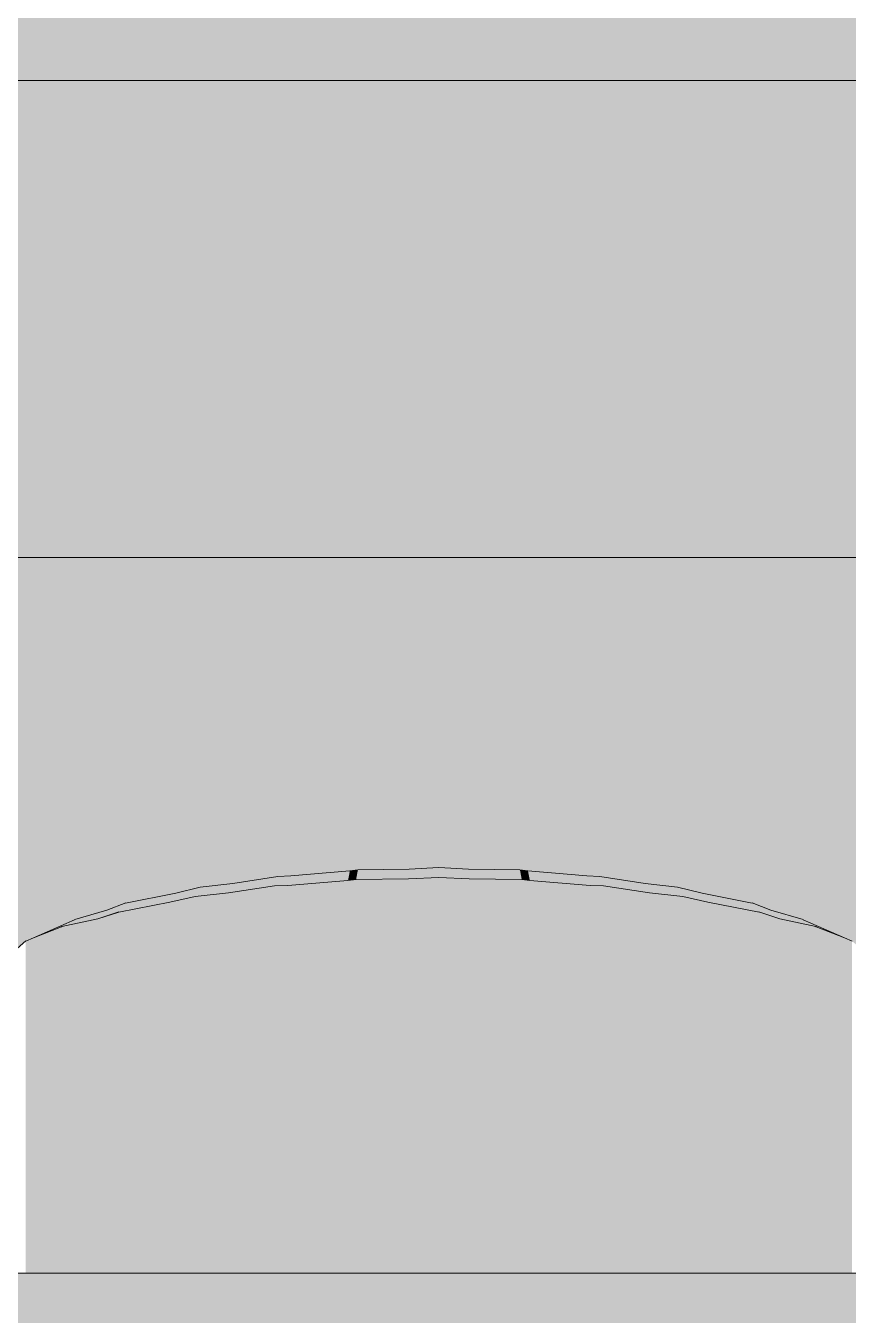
# Model space of a CAD drawing. Header units: centimetres. Extents: x -4381 to 5639, y -3920 to 4826.
# Drawn here: x 26.939 to 27.283, y 32.786 to 33.327 of the extents above; entities that cross this region are included whole.
import ezdxf
from ezdxf.xclip import XClip

# ---------------------------------------------------------------- set-up
doc = ezdxf.new("R2010")
doc.units = ezdxf.units.CM
doc.header["$MEASUREMENT"] = 0
doc.header["$XCLIPFRAME"] = 0
doc.set_wipeout_variables(frame=1)
doc.linetypes.add('Wipeout_Contour', pattern=[100, 0, -100])
for name, color, linetype in [('01- MOBILIER', 7, 'Continuous'), ('Drawing & Figure', 7, 'Continuous'), ('Structural - Bearing', 7, 'Continuous')]:
    doc.layers.add(name, color=color, linetype=linetype)
for name, color, linetype, lineweight in [('01- MOBILIER_Pen_No__101', 252, 'Continuous', 5), ('01- MOBILIER_Pen_No__2', 8, 'Continuous', 5), ('01- MOBILIER_Pen_No__7', 7, 'Continuous', 5), ('Structural - Bearing_Pen_No__1', 7, 'Continuous', 5)]:
    doc.layers.add(name, color=color, linetype=linetype, lineweight=lineweight)
for name, color, linetype, lineweight, true_color in [('01- MOBILIER_Pen_No__102', 7, 'Continuous', 5, 0xcccccc), ('01- MOBILIER_Pen_No__112', 7, 'Continuous', 5, 0xd5aaaa), ('01- MOBILIER_Pen_No__160', 7, 'Continuous', 5, 0xdae3bb), ('01- MOBILIER_Pen_No__178', 7, 'Continuous', 5, 0xbda888), ('01- MOBILIER_Pen_No__180', 7, 'Continuous', 5, 0xe2e3c6), ('01- MOBILIER_Pen_No__184', 7, 'Continuous', 5, 0xc5d295), ('01- MOBILIER_Pen_No__186', 7, 'Continuous', 5, 0xe8e8e8), ('Structural - Bearing_Pen_No__102', 7, 'Continuous', 5, 0xcccccc)]:
    doc.layers.add(name, color=color, linetype=linetype, lineweight=lineweight, true_color=true_color)

# ---------------------------------------------------------------- blocks, each defined once
blk = doc.blocks.new('Drawing_8_8', base_point=(-322.57542, 32.20361))
at = {"color": 254, "linetype": 'Wipeout_Contour', "lineweight": 0, "ltscale": 175.085064}
blk.add_wipeout([(25.71205, 33.30361), (28.51205, 33.30361), (28.51205, 35.40361), (25.71205, 35.40361)], dxfattribs=at).dxf.layer = '01- MOBILIER'
at = {"color": 254, "linetype": 'Wipeout_Contour', "lineweight": 0, "ltscale": 128.058654}
blk.add_wipeout([(27.11205, 32.97361), (27.12477, 32.96889), (27.1245, 32.97297)], dxfattribs=at).dxf.layer = '01- MOBILIER'
at = {"layer": '01- MOBILIER_Pen_No__102', "linetype": 'Continuous', "ltscale": 10}
blk.add_hatch(color=256, dxfattribs=at).paths.add_polyline_path([(25.71205, 33.30361), (28.51205, 33.30361), (28.51205, 35.40361), (25.71205, 35.40361)])
at = {"layer": '01- MOBILIER_Pen_No__186', "linetype": 'Continuous', "ltscale": 10}
blk.add_hatch(color=256, dxfattribs=at).paths.add_polyline_path([(27.11205, 32.97361), (27.12477, 32.96889), (27.1245, 32.97297)])
at = {"color": 254, "linetype": 'Wipeout_Contour', "lineweight": 0, "ltscale": 128.108695}
blk.add_wipeout([(27.11205, 32.97361), (27.11205, 32.96954), (27.12477, 32.96889)], dxfattribs=at).dxf.layer = '01- MOBILIER'
at = {"layer": '01- MOBILIER_Pen_No__186', "linetype": 'Continuous', "ltscale": 10}
blk.add_hatch(color=256, dxfattribs=at).paths.add_polyline_path([(27.11205, 32.97361), (27.11205, 32.96954), (27.12477, 32.96889)])
at = {"color": 254, "linetype": 'Wipeout_Contour', "lineweight": 0, "ltscale": 128.149712}
blk.add_wipeout([(27.1245, 32.97297), (27.14675, 32.96859), (27.14601, 32.97265)], dxfattribs=at).dxf.layer = '01- MOBILIER'
at = {"layer": '01- MOBILIER_Pen_No__186', "linetype": 'Continuous', "ltscale": 10}
blk.add_hatch(color=256, dxfattribs=at).paths.add_polyline_path([(27.1245, 32.97297), (27.14675, 32.96859), (27.14601, 32.97265)])
at = {"color": 254, "linetype": 'Wipeout_Contour', "lineweight": 0, "ltscale": 128.078578}
blk.add_wipeout([(27.1245, 32.97297), (27.12477, 32.96889), (27.14675, 32.96859)], dxfattribs=at).dxf.layer = '01- MOBILIER'
at = {"layer": '01- MOBILIER_Pen_No__186', "linetype": 'Continuous', "ltscale": 10}
blk.add_hatch(color=256, dxfattribs=at).paths.add_polyline_path([(27.1245, 32.97297), (27.12477, 32.96889), (27.14675, 32.96859)])
at = {"color": 254, "linetype": 'Wipeout_Contour', "lineweight": 0, "ltscale": 170.508355}
blk.add_wipeout([(27.12477, 32.96889), (27.11205, 32.96954), (27.11205, 32.80361), (27.12477, 32.80361)], dxfattribs=at).dxf.layer = '01- MOBILIER'
at = {"color": 254, "linetype": 'Wipeout_Contour', "lineweight": 0, "ltscale": 128.255233}
blk.add_wipeout([(27.14601, 32.97265), (27.15016, 32.96819), (27.14935, 32.97225)], dxfattribs=at).dxf.layer = '01- MOBILIER'
at = {"layer": '01- MOBILIER', "linetype": 'Continuous', "lineweight": 0, "ltscale": 10, "true_color": 0xffffff}
blk.add_hatch(color=7, dxfattribs=at).paths.add_polyline_path([(27.14601, 32.97265), (27.15016, 32.96819), (27.14935, 32.97225)])
at = {"layer": '01- MOBILIER_Pen_No__178', "linetype": 'Continuous', "ltscale": 10}
blk.add_hatch(color=256, dxfattribs=at).paths.add_polyline_path([(27.12477, 32.96889), (27.11205, 32.96954), (27.11205, 32.80361), (27.12477, 32.80361)])
at = {"color": 254, "linetype": 'Wipeout_Contour', "lineweight": 0, "ltscale": 128.642495}
blk.add_wipeout([(27.11205, 32.97361), (27.0996, 32.97297), (27.09933, 32.96889)], dxfattribs=at).dxf.layer = '01- MOBILIER'
at = {"color": 254, "linetype": 'Wipeout_Contour', "lineweight": 0, "ltscale": 128.016022}
blk.add_wipeout([(27.14601, 32.97265), (27.14675, 32.96859), (27.15016, 32.96819)], dxfattribs=at).dxf.layer = '01- MOBILIER'
at = {"layer": '01- MOBILIER', "linetype": 'Continuous', "lineweight": 0, "ltscale": 10, "true_color": 0xffffff}
blk.add_hatch(color=7, dxfattribs=at).paths.add_polyline_path([(27.14601, 32.97265), (27.14675, 32.96859), (27.15016, 32.96819)])
at = {"layer": '01- MOBILIER_Pen_No__186', "linetype": 'Continuous', "ltscale": 10}
blk.add_hatch(color=256, dxfattribs=at).paths.add_polyline_path([(27.11205, 32.97361), (27.0996, 32.97297), (27.09933, 32.96889)])
at = {"color": 254, "linetype": 'Wipeout_Contour', "lineweight": 0, "ltscale": 127.464709}
blk.add_wipeout([(27.11205, 32.97361), (27.09933, 32.96889), (27.11205, 32.96954)], dxfattribs=at).dxf.layer = '01- MOBILIER'
at = {"color": 254, "linetype": 'Wipeout_Contour', "lineweight": 0, "ltscale": 128.002308}
blk.add_wipeout([(27.14935, 32.97225), (27.17536, 32.96618), (27.17402, 32.9702)], dxfattribs=at).dxf.layer = '01- MOBILIER'
at = {"layer": '01- MOBILIER', "linetype": 'Continuous', "lineweight": 0, "ltscale": 10, "true_color": 0xffffff}
blk.add_hatch(color=7, dxfattribs=at).paths.add_polyline_path([(27.14935, 32.97225), (27.17536, 32.96618), (27.17402, 32.9702)])
at = {"layer": '01- MOBILIER_Pen_No__186', "linetype": 'Continuous', "ltscale": 10}
blk.add_hatch(color=256, dxfattribs=at).paths.add_polyline_path([(27.11205, 32.97361), (27.09933, 32.96889), (27.11205, 32.96954)])
at = {"color": 254, "linetype": 'Wipeout_Contour', "lineweight": 0, "ltscale": 128.647112}
blk.add_wipeout([(27.0996, 32.97297), (27.07809, 32.97265), (27.07735, 32.96859)], dxfattribs=at).dxf.layer = '01- MOBILIER'
at = {"color": 254, "linetype": 'Wipeout_Contour', "lineweight": 0, "ltscale": 128.313755}
blk.add_wipeout([(27.14935, 32.97225), (27.15016, 32.96819), (27.17536, 32.96618)], dxfattribs=at).dxf.layer = '01- MOBILIER'
at = {"layer": '01- MOBILIER', "linetype": 'Continuous', "lineweight": 0, "ltscale": 10, "true_color": 0xffffff}
blk.add_hatch(color=7, dxfattribs=at).paths.add_polyline_path([(27.14935, 32.97225), (27.15016, 32.96819), (27.17536, 32.96618)])
at = {"layer": '01- MOBILIER_Pen_No__186', "linetype": 'Continuous', "ltscale": 10}
blk.add_hatch(color=256, dxfattribs=at).paths.add_polyline_path([(27.0996, 32.97297), (27.07809, 32.97265), (27.07735, 32.96859)])
at = {"color": 254, "linetype": 'Wipeout_Contour', "lineweight": 0, "ltscale": 127.389302}
blk.add_wipeout([(27.0996, 32.97297), (27.07735, 32.96859), (27.09933, 32.96889)], dxfattribs=at).dxf.layer = '01- MOBILIER'
at = {"color": 254, "linetype": 'Wipeout_Contour', "lineweight": 0, "ltscale": 128.33889}
blk.add_wipeout([(27.17402, 32.9702), (27.18095, 32.96594), (27.17949, 32.96994)], dxfattribs=at).dxf.layer = '01- MOBILIER'
at = {"color": 254, "linetype": 'Wipeout_Contour', "lineweight": 0, "ltscale": 213.418634}
blk.add_wipeout([(27.14675, 32.96859), (27.12477, 32.96889), (27.12477, 32.80361), (27.15016, 32.80361), (27.15016, 32.96819)], dxfattribs=at).dxf.layer = '01- MOBILIER'
at = {"layer": '01- MOBILIER', "linetype": 'Continuous', "lineweight": 0, "ltscale": 10, "true_color": 0xffffff}
blk.add_hatch(color=7, dxfattribs=at).paths.add_polyline_path([(27.17402, 32.9702), (27.18095, 32.96594), (27.17949, 32.96994)])
at = {"layer": '01- MOBILIER_Pen_No__178', "linetype": 'Continuous', "ltscale": 10}
blk.add_hatch(color=256, dxfattribs=at).paths.add_polyline_path([(27.14675, 32.96859), (27.12477, 32.96889), (27.12477, 32.80361), (27.15016, 32.80361), (27.15016, 32.96819)])
at = {"layer": '01- MOBILIER_Pen_No__186', "linetype": 'Continuous', "ltscale": 10}
blk.add_hatch(color=256, dxfattribs=at).paths.add_polyline_path([(27.0996, 32.97297), (27.07735, 32.96859), (27.09933, 32.96889)])
at = {"color": 254, "linetype": 'Wipeout_Contour', "lineweight": 0, "ltscale": 128.513358}
blk.add_wipeout([(27.07809, 32.97265), (27.07475, 32.97225), (27.07394, 32.96819)], dxfattribs=at).dxf.layer = '01- MOBILIER'
at = {"color": 254, "linetype": 'Wipeout_Contour', "lineweight": 0, "ltscale": 170.476024}
blk.add_wipeout([(27.09933, 32.96889), (27.09933, 32.80361), (27.11205, 32.80361), (27.11205, 32.96954)], dxfattribs=at).dxf.layer = '01- MOBILIER'
at = {"color": 254, "linetype": 'Wipeout_Contour', "lineweight": 0, "ltscale": 128.031593}
blk.add_wipeout([(27.17402, 32.9702), (27.17536, 32.96618), (27.18095, 32.96594)], dxfattribs=at).dxf.layer = '01- MOBILIER'
at = {"layer": '01- MOBILIER', "linetype": 'Continuous', "lineweight": 0, "ltscale": 10, "true_color": 0xffffff}
blk.add_hatch(color=7, dxfattribs=at).paths.add_polyline_path([(27.17402, 32.9702), (27.17536, 32.96618), (27.18095, 32.96594)])
at = {"layer": '01- MOBILIER_Pen_No__178', "linetype": 'Continuous', "ltscale": 10}
blk.add_hatch(color=256, dxfattribs=at).paths.add_polyline_path([(27.09933, 32.96889), (27.09933, 32.80361), (27.11205, 32.80361), (27.11205, 32.96954)])
at = {"layer": '01- MOBILIER_Pen_No__186', "linetype": 'Continuous', "ltscale": 10}
blk.add_hatch(color=256, dxfattribs=at).paths.add_polyline_path([(27.07809, 32.97265), (27.07475, 32.97225), (27.07394, 32.96819)])
at = {"color": 254, "linetype": 'Wipeout_Contour', "lineweight": 0, "ltscale": 127.478249}
blk.add_wipeout([(27.07809, 32.97265), (27.07394, 32.96819), (27.07735, 32.96859)], dxfattribs=at).dxf.layer = '01- MOBILIER'
at = {"color": 254, "linetype": 'Wipeout_Contour', "lineweight": 0, "ltscale": 128.002178}
blk.add_wipeout([(27.17949, 32.96994), (27.20026, 32.96306), (27.19839, 32.96701)], dxfattribs=at).dxf.layer = '01- MOBILIER'
at = {"color": 254, "linetype": 'Wipeout_Contour', "lineweight": 0, "ltscale": 170.611518}
blk.add_wipeout([(27.17536, 32.96618), (27.15016, 32.96819), (27.15016, 32.80361), (27.17536, 32.80361)], dxfattribs=at).dxf.layer = '01- MOBILIER'
at = {"layer": '01- MOBILIER', "linetype": 'Continuous', "lineweight": 0, "ltscale": 10, "true_color": 0xffffff}
blk.add_hatch(color=7, dxfattribs=at).paths.add_polyline_path([(27.17949, 32.96994), (27.20026, 32.96306), (27.19839, 32.96701)])
at = {"layer": '01- MOBILIER_Pen_No__112', "linetype": 'Continuous', "ltscale": 10}
blk.add_hatch(color=256, dxfattribs=at).paths.add_polyline_path([(27.17536, 32.96618), (27.15016, 32.96819), (27.15016, 32.80361), (27.17536, 32.80361)])
at = {"layer": '01- MOBILIER_Pen_No__186', "linetype": 'Continuous', "ltscale": 10}
blk.add_hatch(color=256, dxfattribs=at).paths.add_polyline_path([(27.07809, 32.97265), (27.07394, 32.96819), (27.07735, 32.96859)])
at = {"color": 254, "linetype": 'Wipeout_Contour', "lineweight": 0, "ltscale": 128.375565}
blk.add_wipeout([(27.07475, 32.97225), (27.05008, 32.9702), (27.04874, 32.96618)], dxfattribs=at).dxf.layer = '01- MOBILIER'
at = {"color": 254, "linetype": 'Wipeout_Contour', "lineweight": 0, "ltscale": 128.404167}
blk.add_wipeout([(27.17949, 32.96994), (27.18095, 32.96594), (27.20026, 32.96306)], dxfattribs=at).dxf.layer = '01- MOBILIER'
at = {"layer": '01- MOBILIER', "linetype": 'Continuous', "lineweight": 0, "ltscale": 10, "true_color": 0xffffff}
blk.add_hatch(color=7, dxfattribs=at).paths.add_polyline_path([(27.17949, 32.96994), (27.18095, 32.96594), (27.20026, 32.96306)])
at = {"layer": '01- MOBILIER_Pen_No__186', "linetype": 'Continuous', "ltscale": 10}
blk.add_hatch(color=256, dxfattribs=at).paths.add_polyline_path([(27.07475, 32.97225), (27.05008, 32.9702), (27.04874, 32.96618)])
at = {"color": 254, "linetype": 'Wipeout_Contour', "lineweight": 0, "ltscale": 127.551408}
blk.add_wipeout([(27.07475, 32.97225), (27.04874, 32.96618), (27.07394, 32.96819)], dxfattribs=at).dxf.layer = '01- MOBILIER'
at = {"color": 254, "linetype": 'Wipeout_Contour', "lineweight": 0, "ltscale": 128.156913}
blk.add_wipeout([(27.19839, 32.96701), (27.2142, 32.96146), (27.21204, 32.96537)], dxfattribs=at).dxf.layer = '01- MOBILIER'
at = {"layer": '01- MOBILIER', "linetype": 'Continuous', "lineweight": 0, "ltscale": 10, "true_color": 0xffffff}
blk.add_hatch(color=7, dxfattribs=at).paths.add_polyline_path([(27.19839, 32.96701), (27.2142, 32.96146), (27.21204, 32.96537)])
at = {"layer": '01- MOBILIER_Pen_No__186', "linetype": 'Continuous', "ltscale": 10}
blk.add_hatch(color=256, dxfattribs=at).paths.add_polyline_path([(27.07475, 32.97225), (27.04874, 32.96618), (27.07394, 32.96819)])
at = {"color": 254, "linetype": 'Wipeout_Contour', "lineweight": 0, "ltscale": 128.463901}
blk.add_wipeout([(27.05008, 32.9702), (27.04461, 32.96994), (27.04315, 32.96594)], dxfattribs=at).dxf.layer = '01- MOBILIER'
at = {"color": 254, "linetype": 'Wipeout_Contour', "lineweight": 0, "ltscale": 213.705764}
blk.add_wipeout([(27.07394, 32.96819), (27.07394, 32.80361), (27.09933, 32.80361), (27.09933, 32.96889), (27.07735, 32.96859)], dxfattribs=at).dxf.layer = '01- MOBILIER'
at = {"color": 254, "linetype": 'Wipeout_Contour', "lineweight": 0, "ltscale": 128.300886}
blk.add_wipeout([(27.19839, 32.96701), (27.20026, 32.96306), (27.2142, 32.96146)], dxfattribs=at).dxf.layer = '01- MOBILIER'
at = {"layer": '01- MOBILIER', "linetype": 'Continuous', "lineweight": 0, "ltscale": 10, "true_color": 0xffffff}
blk.add_hatch(color=7, dxfattribs=at).paths.add_polyline_path([(27.19839, 32.96701), (27.20026, 32.96306), (27.2142, 32.96146)])
at = {"layer": '01- MOBILIER_Pen_No__178', "linetype": 'Continuous', "ltscale": 10}
blk.add_hatch(color=256, dxfattribs=at).paths.add_polyline_path([(27.07394, 32.96819), (27.07394, 32.80361), (27.09933, 32.80361), (27.09933, 32.96889), (27.07735, 32.96859)])
at = {"layer": '01- MOBILIER_Pen_No__186', "linetype": 'Continuous', "ltscale": 10}
blk.add_hatch(color=256, dxfattribs=at).paths.add_polyline_path([(27.05008, 32.9702), (27.04461, 32.96994), (27.04315, 32.96594)])
at = {"color": 254, "linetype": 'Wipeout_Contour', "lineweight": 0, "ltscale": 127.403262}
blk.add_wipeout([(27.05008, 32.9702), (27.04315, 32.96594), (27.04874, 32.96618)], dxfattribs=at).dxf.layer = '01- MOBILIER'
at = {"color": 254, "linetype": 'Wipeout_Contour', "lineweight": 0, "ltscale": 213.952417}
blk.add_wipeout([(27.18095, 32.96594), (27.17536, 32.96618), (27.17536, 32.80361), (27.20026, 32.80361), (27.20026, 32.96306)], dxfattribs=at).dxf.layer = '01- MOBILIER'
at = {"color": 254, "linetype": 'Wipeout_Contour', "lineweight": 0, "ltscale": 128.1392}
blk.add_wipeout([(27.21204, 32.96537), (27.22472, 32.95909), (27.22233, 32.96297)], dxfattribs=at).dxf.layer = '01- MOBILIER'
at = {"layer": '01- MOBILIER', "linetype": 'Continuous', "lineweight": 0, "ltscale": 10, "true_color": 0xffffff}
blk.add_hatch(color=7, dxfattribs=at).paths.add_polyline_path([(27.21204, 32.96537), (27.22472, 32.95909), (27.22233, 32.96297)])
at = {"layer": '01- MOBILIER_Pen_No__184', "linetype": 'Continuous', "ltscale": 10}
blk.add_hatch(color=256, dxfattribs=at).paths.add_polyline_path([(27.18095, 32.96594), (27.17536, 32.96618), (27.17536, 32.80361), (27.20026, 32.80361), (27.20026, 32.96306)])
at = {"layer": '01- MOBILIER_Pen_No__186', "linetype": 'Continuous', "ltscale": 10}
blk.add_hatch(color=256, dxfattribs=at).paths.add_polyline_path([(27.05008, 32.9702), (27.04315, 32.96594), (27.04874, 32.96618)])
at = {"color": 254, "linetype": 'Wipeout_Contour', "lineweight": 0, "ltscale": 128.226679}
blk.add_wipeout([(27.04461, 32.96994), (27.02571, 32.96701), (27.02384, 32.96306)], dxfattribs=at).dxf.layer = '01- MOBILIER'
at = {"color": 254, "linetype": 'Wipeout_Contour', "lineweight": 0, "ltscale": 170.353586}
blk.add_wipeout([(27.04874, 32.96618), (27.04874, 32.80361), (27.07394, 32.80361), (27.07394, 32.96819)], dxfattribs=at).dxf.layer = '01- MOBILIER'
at = {"color": 254, "linetype": 'Wipeout_Contour', "lineweight": 0, "ltscale": 128.355272}
blk.add_wipeout([(27.21204, 32.96537), (27.2142, 32.96146), (27.22472, 32.95909)], dxfattribs=at).dxf.layer = '01- MOBILIER'
at = {"layer": '01- MOBILIER', "linetype": 'Continuous', "lineweight": 0, "ltscale": 10, "true_color": 0xffffff}
blk.add_hatch(color=7, dxfattribs=at).paths.add_polyline_path([(27.21204, 32.96537), (27.2142, 32.96146), (27.22472, 32.95909)])
at = {"layer": '01- MOBILIER_Pen_No__178', "linetype": 'Continuous', "ltscale": 10}
blk.add_hatch(color=256, dxfattribs=at).paths.add_polyline_path([(27.04874, 32.96618), (27.04874, 32.80361), (27.07394, 32.80361), (27.07394, 32.96819)])
at = {"layer": '01- MOBILIER_Pen_No__186', "linetype": 'Continuous', "ltscale": 10}
blk.add_hatch(color=256, dxfattribs=at).paths.add_polyline_path([(27.04461, 32.96994), (27.02571, 32.96701), (27.02384, 32.96306)])
at = {"color": 254, "linetype": 'Wipeout_Contour', "lineweight": 0, "ltscale": 127.583646}
blk.add_wipeout([(27.04461, 32.96994), (27.02384, 32.96306), (27.04315, 32.96594)], dxfattribs=at).dxf.layer = '01- MOBILIER'
at = {"color": 254, "linetype": 'Wipeout_Contour', "lineweight": 0, "ltscale": 128.00894}
blk.add_wipeout([(27.22233, 32.96297), (27.24614, 32.95497), (27.2433, 32.95876)], dxfattribs=at).dxf.layer = '01- MOBILIER'
at = {"layer": '01- MOBILIER', "linetype": 'Continuous', "lineweight": 0, "ltscale": 10, "true_color": 0xffffff}
blk.add_hatch(color=7, dxfattribs=at).paths.add_polyline_path([(27.22233, 32.96297), (27.24614, 32.95497), (27.2433, 32.95876)])
at = {"layer": '01- MOBILIER_Pen_No__186', "linetype": 'Continuous', "ltscale": 10}
blk.add_hatch(color=256, dxfattribs=at).paths.add_polyline_path([(27.04461, 32.96994), (27.02384, 32.96306), (27.04315, 32.96594)])
at = {"color": 254, "linetype": 'Wipeout_Contour', "lineweight": 0, "ltscale": 128.262147}
blk.add_wipeout([(27.02571, 32.96701), (27.01206, 32.96537), (27.0099, 32.96146)], dxfattribs=at).dxf.layer = '01- MOBILIER'
at = {"color": 254, "linetype": 'Wipeout_Contour', "lineweight": 0, "ltscale": 128.527006}
blk.add_wipeout([(27.22233, 32.96297), (27.22472, 32.95909), (27.24614, 32.95497)], dxfattribs=at).dxf.layer = '01- MOBILIER'
at = {"layer": '01- MOBILIER', "linetype": 'Continuous', "lineweight": 0, "ltscale": 10, "true_color": 0xffffff}
blk.add_hatch(color=7, dxfattribs=at).paths.add_polyline_path([(27.22233, 32.96297), (27.22472, 32.95909), (27.24614, 32.95497)])
at = {"layer": '01- MOBILIER_Pen_No__186', "linetype": 'Continuous', "ltscale": 10}
blk.add_hatch(color=256, dxfattribs=at).paths.add_polyline_path([(27.02571, 32.96701), (27.01206, 32.96537), (27.0099, 32.96146)])
at = {"color": 254, "linetype": 'Wipeout_Contour', "lineweight": 0, "ltscale": 127.473488}
blk.add_wipeout([(27.02571, 32.96701), (27.0099, 32.96146), (27.02384, 32.96306)], dxfattribs=at).dxf.layer = '01- MOBILIER'
at = {"color": 254, "linetype": 'Wipeout_Contour', "lineweight": 0, "ltscale": 213.797995}
blk.add_wipeout([(27.2142, 32.96146), (27.20026, 32.96306), (27.20026, 32.80361), (27.22472, 32.80361), (27.22472, 32.95909)], dxfattribs=at).dxf.layer = '01- MOBILIER'
at = {"layer": '01- MOBILIER_Pen_No__184', "linetype": 'Continuous', "ltscale": 10}
blk.add_hatch(color=256, dxfattribs=at).paths.add_polyline_path([(27.2142, 32.96146), (27.20026, 32.96306), (27.20026, 32.80361), (27.22472, 32.80361), (27.22472, 32.95909)])
at = {"layer": '01- MOBILIER_Pen_No__186', "linetype": 'Continuous', "ltscale": 10}
blk.add_hatch(color=256, dxfattribs=at).paths.add_polyline_path([(27.02571, 32.96701), (27.0099, 32.96146), (27.02384, 32.96306)])
at = {"color": 254, "linetype": 'Wipeout_Contour', "lineweight": 0, "ltscale": 128.136121}
blk.add_wipeout([(27.01206, 32.96537), (27.00177, 32.96297), (26.99938, 32.95909)], dxfattribs=at).dxf.layer = '01- MOBILIER'
at = {"color": 254, "linetype": 'Wipeout_Contour', "lineweight": 0, "ltscale": 213.133499}
blk.add_wipeout([(27.02384, 32.96306), (27.02384, 32.80361), (27.04874, 32.80361), (27.04874, 32.96618), (27.04315, 32.96594)], dxfattribs=at).dxf.layer = '01- MOBILIER'
at = {"color": 254, "linetype": 'Wipeout_Contour', "lineweight": 0, "ltscale": 170.770086}
blk.add_wipeout([(27.24614, 32.95497), (27.22472, 32.95909), (27.22472, 32.80361), (27.24614, 32.80361)], dxfattribs=at).dxf.layer = '01- MOBILIER'
at = {"layer": '01- MOBILIER_Pen_No__101', "linetype": 'Continuous', "ltscale": 10}
blk.add_hatch(color=256, dxfattribs=at).paths.add_polyline_path([(27.02384, 32.96306), (27.02384, 32.80361), (27.04874, 32.80361), (27.04874, 32.96618), (27.04315, 32.96594)])
at = {"layer": '01- MOBILIER_Pen_No__180', "linetype": 'Continuous', "ltscale": 10}
blk.add_hatch(color=256, dxfattribs=at).paths.add_polyline_path([(27.01206, 32.96537), (27.00177, 32.96297), (26.99938, 32.95909)])
at = {"layer": '01- MOBILIER_Pen_No__184', "linetype": 'Continuous', "ltscale": 10}
blk.add_hatch(color=256, dxfattribs=at).paths.add_polyline_path([(27.24614, 32.95497), (27.22472, 32.95909), (27.22472, 32.80361), (27.24614, 32.80361)])
at = {"color": 254, "linetype": 'Wipeout_Contour', "lineweight": 0, "ltscale": 127.547118}
blk.add_wipeout([(27.01206, 32.96537), (26.99938, 32.95909), (27.0099, 32.96146)], dxfattribs=at).dxf.layer = '01- MOBILIER'
at = {"color": 254, "linetype": 'Wipeout_Contour', "lineweight": 0, "ltscale": 128.209501}
blk.add_wipeout([(27.24325, 32.95882), (27.2549, 32.95222), (27.25112, 32.95581)], dxfattribs=at).dxf.layer = '01- MOBILIER'
at = {"layer": '01- MOBILIER', "linetype": 'Continuous', "lineweight": 0, "ltscale": 10, "true_color": 0xffffff}
blk.add_hatch(color=7, dxfattribs=at).paths.add_polyline_path([(27.24325, 32.95882), (27.2549, 32.95222), (27.25112, 32.95581)])
at = {"layer": '01- MOBILIER_Pen_No__180', "linetype": 'Continuous', "ltscale": 10}
blk.add_hatch(color=256, dxfattribs=at).paths.add_polyline_path([(27.01206, 32.96537), (26.99938, 32.95909), (27.0099, 32.96146)])
at = {"color": 254, "linetype": 'Wipeout_Contour', "lineweight": 0, "ltscale": 128.027184}
blk.add_wipeout([(27.00177, 32.96297), (26.9808, 32.95876), (26.97796, 32.95497)], dxfattribs=at).dxf.layer = '01- MOBILIER'
at = {"color": 254, "linetype": 'Wipeout_Contour', "lineweight": 0, "ltscale": 128.390861}
blk.add_wipeout([(27.24325, 32.95882), (27.24609, 32.95503), (27.2549, 32.95222)], dxfattribs=at).dxf.layer = '01- MOBILIER'
at = {"layer": '01- MOBILIER', "linetype": 'Continuous', "lineweight": 0, "ltscale": 10, "true_color": 0xffffff}
blk.add_hatch(color=7, dxfattribs=at).paths.add_polyline_path([(27.24325, 32.95882), (27.24609, 32.95503), (27.2549, 32.95222)])
at = {"layer": '01- MOBILIER_Pen_No__180', "linetype": 'Continuous', "ltscale": 10}
blk.add_hatch(color=256, dxfattribs=at).paths.add_polyline_path([(27.00177, 32.96297), (26.9808, 32.95876), (26.97796, 32.95497)])
at = {"color": 254, "linetype": 'Wipeout_Contour', "lineweight": 0, "ltscale": 127.577245}
blk.add_wipeout([(27.00177, 32.96297), (26.97796, 32.95497), (26.99938, 32.95909)], dxfattribs=at).dxf.layer = '01- MOBILIER'
at = {"color": 254, "linetype": 'Wipeout_Contour', "lineweight": 0, "ltscale": 128.110486}
blk.add_wipeout([(27.25112, 32.95581), (27.26999, 32.94889), (27.26459, 32.95185)], dxfattribs=at).dxf.layer = '01- MOBILIER'
at = {"layer": '01- MOBILIER_Pen_No__180', "linetype": 'Continuous', "ltscale": 10}
blk.add_hatch(color=256, dxfattribs=at).paths.add_polyline_path([(27.00177, 32.96297), (26.97796, 32.95497), (26.99938, 32.95909)])
at = {"layer": '01- MOBILIER_Pen_No__186', "linetype": 'Continuous', "ltscale": 10}
blk.add_hatch(color=256, dxfattribs=at).paths.add_polyline_path([(27.25112, 32.95581), (27.26999, 32.94889), (27.26459, 32.95185)])
at = {"color": 254, "linetype": 'Wipeout_Contour', "lineweight": 0, "ltscale": 213.246652}
blk.add_wipeout([(26.99938, 32.95909), (26.99938, 32.80361), (27.02384, 32.80361), (27.02384, 32.96306), (27.0099, 32.96146)], dxfattribs=at).dxf.layer = '01- MOBILIER'
at = {"color": 254, "linetype": 'Wipeout_Contour', "lineweight": 0, "ltscale": 128.473542}
blk.add_wipeout([(27.25112, 32.95581), (27.2549, 32.95222), (27.26999, 32.94889)], dxfattribs=at).dxf.layer = '01- MOBILIER'
at = {"layer": '01- MOBILIER', "linetype": 'Continuous', "lineweight": 0, "ltscale": 10, "true_color": 0xffffff}
blk.add_hatch(color=7, dxfattribs=at).paths.add_polyline_path([(27.25112, 32.95581), (27.2549, 32.95222), (27.26999, 32.94889)])
at = {"layer": '01- MOBILIER_Pen_No__2', "linetype": 'Continuous', "ltscale": 10}
blk.add_hatch(color=256, dxfattribs=at).paths.add_polyline_path([(26.99938, 32.95909), (26.99938, 32.80361), (27.02384, 32.80361), (27.02384, 32.96306), (27.0099, 32.96146)])
at = {"color": 254, "linetype": 'Wipeout_Contour', "lineweight": 0, "ltscale": 170.142421}
blk.add_wipeout([(26.97796, 32.95497), (26.97796, 32.80361), (26.99938, 32.80361), (26.99938, 32.95909)], dxfattribs=at).dxf.layer = '01- MOBILIER'
at = {"color": 254, "linetype": 'Wipeout_Contour', "lineweight": 0, "ltscale": 170.805911}
blk.add_wipeout([(27.24609, 32.95503), (27.24614, 32.80361), (27.2549, 32.80361), (27.2549, 32.95222)], dxfattribs=at).dxf.layer = '01- MOBILIER'
at = {"color": 254, "linetype": 'Wipeout_Contour', "lineweight": 0, "ltscale": 128.515212}
blk.add_wipeout([(27.2647, 32.95179), (27.27012, 32.94884), (27.28189, 32.94424)], dxfattribs=at).dxf.layer = '01- MOBILIER'
at = {"layer": '01- MOBILIER_Pen_No__160', "linetype": 'Continuous', "ltscale": 10}
blk.add_hatch(color=256, dxfattribs=at).paths.add_polyline_path([(27.24609, 32.95503), (27.24614, 32.80361), (27.2549, 32.80361), (27.2549, 32.95222)])
at = {"layer": '01- MOBILIER_Pen_No__186', "linetype": 'Continuous', "ltscale": 10}
blk.add_hatch(color=256, dxfattribs=at).paths.add_polyline_path([(27.2647, 32.95179), (27.27012, 32.94884), (27.28189, 32.94424)])
at = {"layer": '01- MOBILIER_Pen_No__2', "linetype": 'Continuous', "ltscale": 10}
blk.add_hatch(color=256, dxfattribs=at).paths.add_polyline_path([(26.97796, 32.95497), (26.97796, 32.80361), (26.99938, 32.80361), (26.99938, 32.95909)])
at = {"color": 254, "linetype": 'Wipeout_Contour', "lineweight": 0, "ltscale": 127.918771}
blk.add_wipeout([(26.98085, 32.95882), (26.97298, 32.95581), (26.9692, 32.95222)], dxfattribs=at).dxf.layer = '01- MOBILIER'
at = {"color": 254, "linetype": 'Wipeout_Contour', "lineweight": 0, "ltscale": 213.662136}
blk.add_wipeout([(27.26999, 32.94889), (27.2549, 32.95222), (27.2549, 32.80361), (27.27012, 32.80361), (27.27012, 32.94884)], dxfattribs=at).dxf.layer = '01- MOBILIER'
at = {"layer": '01- MOBILIER_Pen_No__160', "linetype": 'Continuous', "ltscale": 10}
blk.add_hatch(color=256, dxfattribs=at).paths.add_polyline_path([(26.98085, 32.95882), (26.97298, 32.95581), (26.9692, 32.95222)])
at = {"layer": '01- MOBILIER_Pen_No__180', "linetype": 'Continuous', "ltscale": 10}
blk.add_hatch(color=256, dxfattribs=at).paths.add_polyline_path([(27.26999, 32.94889), (27.2549, 32.95222), (27.2549, 32.80361), (27.27012, 32.80361), (27.27012, 32.94884)])
at = {"color": 254, "linetype": 'Wipeout_Contour', "lineweight": 0, "ltscale": 127.557511}
blk.add_wipeout([(26.98085, 32.95882), (26.9692, 32.95222), (26.97801, 32.95503)], dxfattribs=at).dxf.layer = '01- MOBILIER'
at = {"color": 254, "linetype": 'Wipeout_Contour', "lineweight": 0, "ltscale": 170.853757}
blk.add_wipeout([(27.28189, 32.94424), (27.27012, 32.94884), (27.27012, 32.80361), (27.28189, 32.80361)], dxfattribs=at).dxf.layer = '01- MOBILIER'
at = {"layer": '01- MOBILIER_Pen_No__160', "linetype": 'Continuous', "ltscale": 10}
blk.add_hatch(color=256, dxfattribs=at).paths.add_polyline_path([(26.98085, 32.95882), (26.9692, 32.95222), (26.97801, 32.95503)])
at = {"layer": '01- MOBILIER_Pen_No__180', "linetype": 'Continuous', "ltscale": 10}
blk.add_hatch(color=256, dxfattribs=at).paths.add_polyline_path([(27.28189, 32.94424), (27.27012, 32.94884), (27.27012, 32.80361), (27.28189, 32.80361)])
at = {"color": 254, "linetype": 'Wipeout_Contour', "lineweight": 0, "ltscale": 127.822697}
blk.add_wipeout([(26.97298, 32.95581), (26.95951, 32.95185), (26.95411, 32.94889)], dxfattribs=at).dxf.layer = '01- MOBILIER'
at = {"color": 254, "linetype": 'Wipeout_Contour', "lineweight": 0, "ltscale": 170.88543}
blk.add_wipeout([(27.28511, 32.94285), (27.28189, 32.94424), (27.28189, 32.80361), (27.28511, 32.80361)], dxfattribs=at).dxf.layer = '01- MOBILIER'
at = {"layer": '01- MOBILIER_Pen_No__160', "linetype": 'Continuous', "ltscale": 10}
blk.add_hatch(color=256, dxfattribs=at).paths.add_polyline_path([(26.97298, 32.95581), (26.95951, 32.95185), (26.95411, 32.94889)])
at = {"layer": '01- MOBILIER_Pen_No__180', "linetype": 'Continuous', "ltscale": 10}
blk.add_hatch(color=256, dxfattribs=at).paths.add_polyline_path([(27.28511, 32.94285), (27.28189, 32.94424), (27.28189, 32.80361), (27.28511, 32.80361)])
at = {"color": 254, "linetype": 'Wipeout_Contour', "lineweight": 0, "ltscale": 127.545322}
blk.add_wipeout([(26.97298, 32.95581), (26.95411, 32.94889), (26.9692, 32.95222)], dxfattribs=at).dxf.layer = '01- MOBILIER'
at = {"layer": '01- MOBILIER_Pen_No__160', "linetype": 'Continuous', "ltscale": 10}
blk.add_hatch(color=256, dxfattribs=at).paths.add_polyline_path([(26.97298, 32.95581), (26.95411, 32.94889), (26.9692, 32.95222)])
at = {"color": 254, "linetype": 'Wipeout_Contour', "lineweight": 0, "ltscale": 170.105451}
blk.add_wipeout([(26.9692, 32.80361), (26.97796, 32.80361), (26.97796, 32.95497), (26.9692, 32.95222)], dxfattribs=at).dxf.layer = '01- MOBILIER'
at = {"color": 254, "linetype": 'Wipeout_Contour', "lineweight": 0, "ltscale": 127.681853}
blk.add_wipeout([(26.9594, 32.95179), (26.94221, 32.94424), (26.95398, 32.94884)], dxfattribs=at).dxf.layer = '01- MOBILIER'
at = {"layer": '01- MOBILIER_Pen_No__184', "linetype": 'Continuous', "ltscale": 10}
blk.add_hatch(color=256, dxfattribs=at).paths.add_polyline_path([(26.9594, 32.95179), (26.94221, 32.94424), (26.95398, 32.94884)])
at = {"layer": '01- MOBILIER_Pen_No__2', "linetype": 'Continuous', "ltscale": 10}
blk.add_hatch(color=256, dxfattribs=at).paths.add_polyline_path([(26.9692, 32.80361), (26.97796, 32.80361), (26.97796, 32.95497), (26.9692, 32.95222)])
at = {"color": 254, "linetype": 'Wipeout_Contour', "lineweight": 0, "ltscale": 213.317341}
blk.add_wipeout([(26.95398, 32.94884), (26.95398, 32.80361), (26.9692, 32.80361), (26.9692, 32.95222), (26.95411, 32.94889)], dxfattribs=at).dxf.layer = '01- MOBILIER'
at = {"layer": '01- MOBILIER_Pen_No__2', "linetype": 'Continuous', "ltscale": 10}
blk.add_hatch(color=256, dxfattribs=at).paths.add_polyline_path([(26.95398, 32.94884), (26.95398, 32.80361), (26.9692, 32.80361), (26.9692, 32.95222), (26.95411, 32.94889)])
at = {"color": 254, "linetype": 'Wipeout_Contour', "lineweight": 0, "ltscale": 170.019533}
blk.add_wipeout([(26.95398, 32.94884), (26.94221, 32.94424), (26.94221, 32.80361), (26.95398, 32.80361)], dxfattribs=at).dxf.layer = '01- MOBILIER'
at = {"layer": '01- MOBILIER_Pen_No__101', "linetype": 'Continuous', "ltscale": 10}
blk.add_hatch(color=256, dxfattribs=at).paths.add_polyline_path([(26.95398, 32.94884), (26.94221, 32.94424), (26.94221, 32.80361), (26.95398, 32.80361)])
at = {"color": 254, "linetype": 'Wipeout_Contour', "lineweight": 0, "ltscale": 170.01286}
blk.add_wipeout([(26.94221, 32.94424), (26.93899, 32.94285), (26.93899, 32.80361), (26.94221, 32.80361)], dxfattribs=at).dxf.layer = '01- MOBILIER'
at = {"layer": '01- MOBILIER_Pen_No__101', "linetype": 'Continuous', "ltscale": 10}
blk.add_hatch(color=256, dxfattribs=at).paths.add_polyline_path([(26.94221, 32.94424), (26.93899, 32.94285), (26.93899, 32.80361), (26.94221, 32.80361)])
at = {"color": 254, "linetype": 'Wipeout_Contour', "lineweight": 0, "ltscale": 252.238751}
blk.add_wipeout([(25.71205, 32.20361), (27.74205, 32.20361), (27.73205, 32.28361), (27.71205, 32.28361), (27.71205, 32.80361), (25.71205, 32.80361)], dxfattribs=at).dxf.layer = '01- MOBILIER'
at = {"color": 254, "linetype": 'Wipeout_Contour', "lineweight": 0, "ltscale": 2515.594358}
blk.add_wipeout([(26.75138, 33.30361), (26.75138, 33.22793), (26.76138, 33.23061), (26.77488, 33.22699), (26.78477, 33.21711), (26.78571, 33.21361), (26.87138, 33.21361), (26.87846, 33.21068), (26.88138, 33.20361), (26.87846, 33.19654), (26.87138, 33.19361), (26.78571, 33.19361), (26.78477, 33.19011), (26.77488, 33.18023), (26.76138, 33.17661), (26.75138, 33.17929), (26.75138, 33.12793), (26.76138, 33.13061), (26.77488, 33.12699), (26.78477, 33.11711), (26.78838, 33.10361), (26.78477, 33.09011), (26.77488, 33.08023), (26.76138, 33.07661), (26.75138, 33.07929), (26.75138, 32.93361), (26.92924, 32.93361), (26.93413, 32.93859), (26.93899, 32.94284), (26.94221, 32.94424), (26.9594, 32.95179), (26.97298, 32.95581), (26.98085, 32.95882), (27.00177, 32.96297), (27.01206, 32.96537), (27.02571, 32.96701), (27.04461, 32.96994), (27.05008, 32.9702), (27.07475, 32.97225), (27.07809, 32.97265), (27.0996, 32.97297), (27.11205, 32.97361), (27.1245, 32.97297), (27.14601, 32.97265), (27.14935, 32.97225), (27.17402, 32.9702), (27.17949, 32.96994), (27.19839, 32.96701), (27.21204, 32.96537), (27.22233, 32.96297), (27.24325, 32.95877), (27.25112, 32.95581), (27.26459, 32.95185), (27.28189, 32.94424), (27.28511, 32.94285), (27.28997, 32.93859), (27.29486, 32.93361), (27.43288, 32.93361), (27.43288, 33.30361)], dxfattribs=at).dxf.layer = 'Structural - Bearing'
at = {"layer": '01- MOBILIER_Pen_No__102', "linetype": 'Continuous', "ltscale": 10}
blk.add_hatch(color=256, dxfattribs=at).paths.add_polyline_path([(25.71205, 32.20361), (27.74205, 32.20361), (27.73205, 32.28361), (27.71205, 32.28361), (27.71205, 32.80361), (25.71205, 32.80361)])
at = {"layer": 'Structural - Bearing_Pen_No__102', "linetype": 'Continuous', "ltscale": 10}
blk.add_hatch(color=256, dxfattribs=at).paths.add_polyline_path([(26.75138, 33.30361), (26.75138, 33.22793), (26.76138, 33.23061), (26.77488, 33.22699), (26.78477, 33.21711), (26.78571, 33.21361), (26.87138, 33.21361), (26.87846, 33.21068), (26.88138, 33.20361), (26.87846, 33.19654), (26.87138, 33.19361), (26.78571, 33.19361), (26.78477, 33.19011), (26.77488, 33.18023), (26.76138, 33.17661), (26.75138, 33.17929), (26.75138, 33.12793), (26.76138, 33.13061), (26.77488, 33.12699), (26.78477, 33.11711), (26.78838, 33.10361), (26.78477, 33.09011), (26.77488, 33.08023), (26.76138, 33.07661), (26.75138, 33.07929), (26.75138, 32.93361), (26.92924, 32.93361), (26.93413, 32.93859), (26.93899, 32.94284), (26.94221, 32.94424), (26.9594, 32.95179), (26.97298, 32.95581), (26.98085, 32.95882), (27.00177, 32.96297), (27.01206, 32.96537), (27.02571, 32.96701), (27.04461, 32.96994), (27.05008, 32.9702), (27.07475, 32.97225), (27.07809, 32.97265), (27.0996, 32.97297), (27.11205, 32.97361), (27.1245, 32.97297), (27.14601, 32.97265), (27.14935, 32.97225), (27.17402, 32.9702), (27.17949, 32.96994), (27.19839, 32.96701), (27.21204, 32.96537), (27.22233, 32.96297), (27.24325, 32.95877), (27.25112, 32.95581), (27.26459, 32.95185), (27.28189, 32.94424), (27.28511, 32.94285), (27.28997, 32.93859), (27.29486, 32.93361), (27.43288, 32.93361), (27.43288, 33.30361)])
at = {"layer": '01- MOBILIER_Pen_No__7', "linetype": 'Continuous', "ltscale": 10}
for p, q in [((25.71205, 33.30361), (28.51205, 33.30361)), ((27.04461, 32.96994), (27.02571, 32.96701)), ((27.05008, 32.9702), (27.04461, 32.96994)), ((27.07475, 32.97225), (27.05008, 32.9702)), ((27.07809, 32.97265), (27.07475, 32.97225)), ((27.09959, 32.97297), (27.07809, 32.97265)), ((27.11205, 32.96954), (27.09933, 32.96889)), ((27.11205, 32.97361), (27.09959, 32.97297)), ((27.11205, 32.97361), (27.1245, 32.97297)), ((27.11205, 32.96954), (27.12477, 32.96889)), ((27.1245, 32.97297), (27.14601, 32.97265)), ((27.14601, 32.97265), (27.14935, 32.97225)), ((27.14935, 32.97225), (27.17402, 32.9702)), ((27.17402, 32.9702), (27.17949, 32.96994)), ((27.17949, 32.96994), (27.19839, 32.96701)), ((27.01206, 32.96537), (27.00177, 32.96297)), ((27.02571, 32.96701), (27.01206, 32.96537)), ((27.04315, 32.96594), (27.02384, 32.96306)), ((27.04874, 32.96618), (27.04315, 32.96594)), ((27.07394, 32.96819), (27.04874, 32.96618)), ((27.07735, 32.96859), (27.07394, 32.96819)), ((27.09933, 32.96889), (27.07735, 32.96859)), ((27.12477, 32.96889), (27.14675, 32.96859)), ((27.14675, 32.96859), (27.15016, 32.96819)), ((27.15016, 32.96819), (27.17536, 32.96618)), ((27.17536, 32.96618), (27.18095, 32.96594)), ((27.18095, 32.96594), (27.20026, 32.96306)), ((27.19839, 32.96701), (27.21204, 32.96537)), ((27.21204, 32.96537), (27.22233, 32.96297)), ((26.98085, 32.95882), (26.97298, 32.95581)), ((26.99938, 32.95909), (26.97796, 32.95497)), ((27.00177, 32.96297), (26.9808, 32.95876)), ((27.0099, 32.96146), (26.99938, 32.95909)), ((27.02384, 32.96306), (27.0099, 32.96146)), ((27.20026, 32.96306), (27.2142, 32.96146)), ((27.2142, 32.96146), (27.22472, 32.95909)), ((27.22233, 32.96297), (27.2433, 32.95876)), ((27.22472, 32.95909), (27.24614, 32.95497)), ((27.24325, 32.95882), (27.25112, 32.95581)), ((26.97298, 32.95581), (26.95951, 32.95185)), ((26.97801, 32.95503), (26.9692, 32.95222)), ((27.24609, 32.95503), (27.2549, 32.95222)), ((27.25112, 32.95581), (27.26459, 32.95185)), ((26.9594, 32.95179), (26.94221, 32.94424)), ((26.95398, 32.94884), (26.94221, 32.94424)), ((26.95411, 32.94889), (26.95398, 32.94884)), ((26.9692, 32.95222), (26.95411, 32.94889)), ((27.2549, 32.95222), (27.26999, 32.94889)), ((27.2647, 32.95179), (27.28189, 32.94424)), ((27.26999, 32.94889), (27.27012, 32.94884)), ((27.27012, 32.94884), (27.28189, 32.94424)), ((26.939, 32.94286), (26.93413, 32.93859)), ((26.94221, 32.94424), (26.93899, 32.94285)), ((27.28189, 32.94424), (27.28511, 32.94285)), ((25.71205, 32.80361), (27.71205, 32.80361))]:
    blk.add_line(p, q, dxfattribs=at)
at = {"layer": 'Structural - Bearing_Pen_No__1', "linetype": 'Continuous', "ltscale": 10}
blk.add_line((26.78838, 33.10361), (27.43289, 33.10361), dxfattribs=at)

msp = doc.modelspace()

# ---------------------------------------------------------------- block references
at = {"layer": 'Drawing & Figure', "color": 151, "linetype": 'Continuous', "lineweight": 5, "ltscale": 10, "true_color": 0x80c2ff}
ref = msp.add_blockref('Drawing_8_8', (-322.57542, 32.20361), dxfattribs=at)
XClip(ref).set_block_clipping_path([(1, 23.6253966175), (50.7463984619, 45.1170657245)])

doc.saveas('drawing.dxf')
